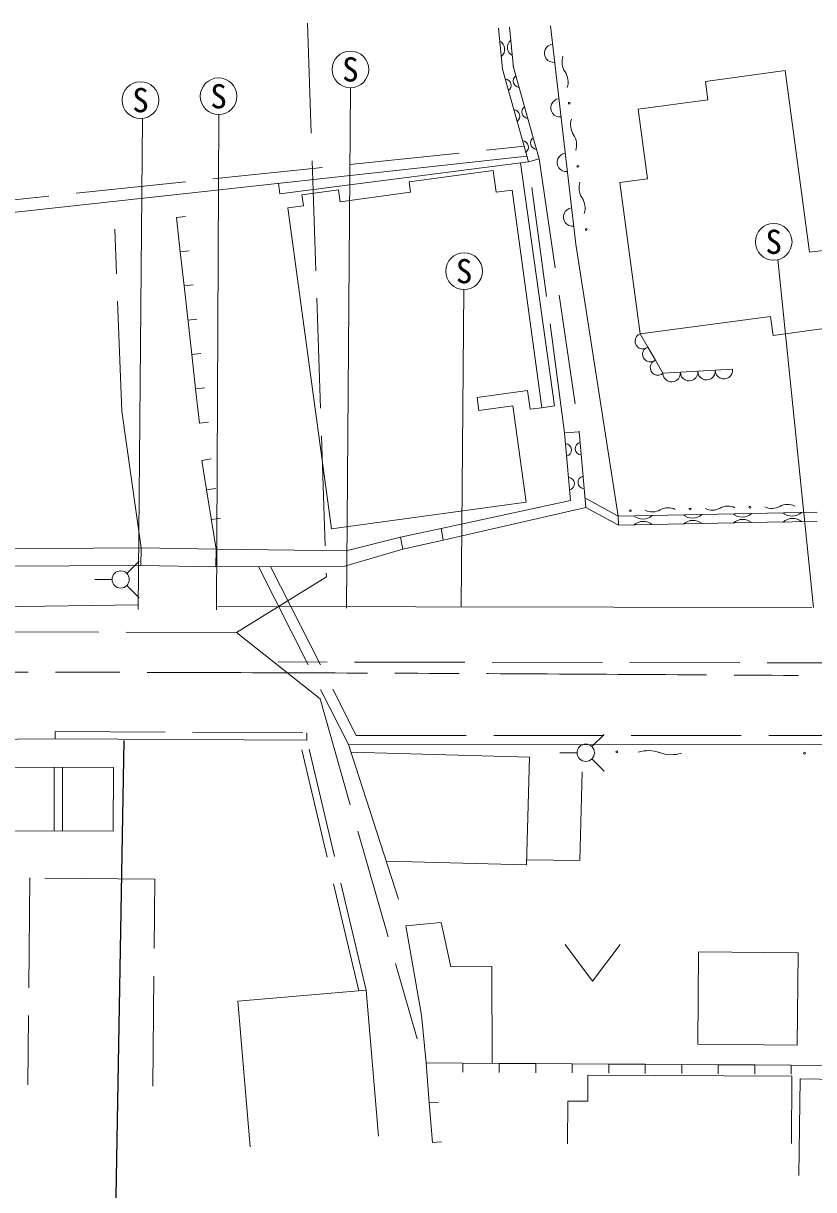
# Model space of a CAD drawing. Units: millimetres at full size, sheet at 1:1000; details may follow other scales. Extents: x 40000 to 680000, y 20000 to 380000.
# Drawn here: x 403590 to 446686, y 259910 to 323505 of the extents above; entities that cross this region are included whole.
import ezdxf
from ezdxf.enums import TextEntityAlignment as Align

# ---------------------------------------------------------------- set-up
doc = ezdxf.new("R2010")
doc.units = ezdxf.units.MM
doc.header["$LTSCALE"] = 1000
doc.linetypes.add('CHAIN', pattern=[18.5, 12, -1.5, 3.5, -1.5])
doc.linetypes.add('DASHED', pattern=[7.5, 6, -1.5])
for name, color, linetype, lineweight in [('M-BGD', 7, 'Continuous', 13), ('M-BGD-EXST', 7, 'Continuous', 13), ('M-BMK', 2, 'CHAIN', 13), ('M-STR-STRC', 7, 'Continuous', 25)]:
    doc.layers.add(name, color=color, linetype=linetype, lineweight=lineweight)
doc.styles.add('ＭＳ ゴシック', font='')
doc.styles.get('ＭＳ ゴシック').set_extended_font_data('MS Gothic')

msp = doc.modelspace()

# ---------------------------------------------------------------- linework, layer by layer
at = {"layer": 'M-BGD'}
for p, q in [((429722, 321013), (429502, 323236)), ((430319, 321072), (430099, 323295)), ((432334, 323363), (432679, 320386)), ((430771, 319486), (430300, 321174)), ((430193, 319324), (429722, 321013)), ((440784, 320341), (445136, 320924)), ((446463, 311025), (445136, 320924)), ((432679, 320386), (433023, 317409)), ((440918, 319340), (440784, 320341)), ((430664, 317636), (430193, 319324)), ((431242, 317797), (430771, 319486)), ((437108, 318829), (440918, 319340)), ((437619, 315020), (437108, 318829)), ((431135, 315947), (430664, 317636)), ((431713, 316108), (431242, 317797)), ((433023, 317409), (433712, 311455)), ((431135, 315947), (431713, 316108)), ((417573, 314209), (431135, 315947)), ((429211, 315480), (424633, 314854)), ((429373, 314294), (429211, 315480)), ((430705, 315892), (432563, 302643)), ((424708, 314304), (424633, 314854)), ((436122, 314819), (437619, 315020)), ((436122, 314819), (437228, 306570)), ((417573, 314209), (417510, 314785)), ((420780, 314435), (418778, 314161)), ((418861, 313553), (418778, 314161)), ((420869, 313780), (420780, 314435)), ((424708, 314304), (420869, 313780)), ((430237, 314412), (429373, 314294)), ((430237, 314412), (431858, 302546)), ((418861, 313553), (418008, 313436)), ((411934, 312920), (412431, 312976)), ((412144, 311052), (411934, 312920)), ((420398, 295939), (418008, 313436)), ((412641, 311107), (412144, 311052)), ((412353, 309183), (412144, 311052)), ((436030, 296634), (433712, 311455)), ((446463, 311025), (447228, 311127)), ((412850, 309239), (412353, 309183)), ((412773, 305447), (412353, 309183)), ((413060, 307371), (412563, 307315)), ((444335, 307523), (437228, 306570)), ((444473, 306492), (444335, 307523)), ((437228, 306570), (437641, 305854)), ((447790, 306937), (444473, 306492)), ((413270, 305502), (412773, 305447)), ((412982, 303578), (412773, 305447)), ((437641, 305854), (438055, 305139)), ((438055, 305139), (438468, 304423)), ((441312, 304586), (442261, 304640)), ((438468, 304423), (440364, 304532)), ((440364, 304532), (441312, 304586)), ((413479, 303634), (412982, 303578)), ((413192, 301710), (412982, 303578)), ((431084, 303487), (428329, 303111)), ((431224, 302460), (431084, 303487)), ((428329, 303111), (428428, 302386)), ((410007, 294913), (408953, 302357)), ((430290, 302640), (428428, 302386)), ((431007, 297388), (430290, 302640)), ((431858, 302546), (431224, 302460)), ((431858, 302546), (432563, 302643)), ((413689, 301766), (413192, 301710)), ((433105, 301169), (433902, 301237)), ((433262, 299332), (433105, 301169)), ((434059, 299400), (433902, 301237)), ((413332, 299676), (413825, 299754)), ((413587, 298064), (413332, 299676)), ((433419, 297495), (433262, 299332)), ((434059, 299400), (434254, 297112)), ((414081, 298142), (413587, 298064)), ((414097, 294841), (413587, 298064)), ((420398, 295939), (431007, 297388)), ((426369, 295967), (433419, 297495)), ((426483, 295331), (434254, 297112)), ((414336, 296531), (413842, 296452)), ((436030, 296634), (444165, 296797)), ((436040, 296134), (436030, 296634)), ((444165, 296797), (446876, 296851)), ((426369, 295967), (426483, 295333)), ((436040, 296134), (438751, 296188)), ((438751, 296188), (441463, 296243)), ((441463, 296243), (444175, 296297)), ((444175, 296297), (446886, 296351)), ((424283, 294827), (424164, 295489)), ((392882, 294773), (410007, 294913)), ((410007, 294913), (409990, 293944)), ((414080, 293871), (414097, 294841)), ((421128, 293898), (424283, 294827)), ((392892, 293859), (409990, 293944)), ((414080, 293871), (421128, 293898)), ((380942, 291387), (409862, 291805)), ((414201, 291704), (446583, 291661)), ((405320, 284500), (405323, 284900)), ((405320, 284500), (419055, 284415)), ((419055, 284415), (419057, 284815)), ((421321, 284178), (424054, 275758)), ((421458, 283757), (431189, 283489)), ((408503, 282931), (387977, 283008)), ((431189, 283489), (431028, 277620)), ((405264, 279472), (405277, 282943)), ((405719, 279470), (405732, 282942)), ((408490, 279460), (408503, 282931)), ((408490, 279460), (402581, 279482)), ((431028, 277620), (423381, 277830)), ((440412, 272871), (440364, 267841)), ((445832, 272819), (440412, 272871)), ((445783, 267789), (445832, 272819)), ((415293, 270196), (422289, 270784)), ((422289, 270784), (422957, 262832)), ((415293, 270196), (415961, 262244)), ((440364, 267841), (445783, 267789)), ((425728, 264649), (425562, 266820)), ((425562, 266820), (429543, 266796)), ((427549, 266308), (427552, 266808)), ((429540, 266296), (429543, 266796)), ((429543, 266796), (431533, 266784)), ((431530, 266284), (431533, 266784)), ((431533, 266784), (435514, 266761)), ((433520, 266272), (433523, 266772)), ((435511, 266261), (435514, 266761)), ((435514, 266761), (437504, 266749)), ((437501, 266249), (437504, 266749)), ((437504, 266749), (441485, 266725)), ((439491, 266237), (439494, 266737)), ((441482, 266225), (441485, 266725)), ((441485, 266725), (443475, 266713)), ((443472, 266213), (443475, 266713)), ((443475, 266713), (445465, 266701)), ((445462, 266201), (445465, 266701)), ((445465, 266701), (447456, 266689)), ((434370, 266160), (434363, 264737)), ((445490, 266101), (434370, 266160)), ((445470, 262431), (445490, 266101)), ((445954, 265955), (445876, 260676)), ((452704, 265856), (445954, 265955)), ((426227, 264687), (425728, 264649)), ((425895, 262477), (425728, 264649)), ((433267, 262400), (433279, 264743)), ((433279, 264743), (434363, 264737)), ((426393, 262515), (425895, 262477))]:
    msp.add_line(p, q, dxfattribs=at)
at = {"layer": 'M-BGD', "linetype": 'DASHED'}
for p, q in [((431713, 316108), (433902, 301237)), ((433105, 301169), (431135, 315947)), ((408953, 302357), (408581, 312273)), ((436030, 296634), (434210, 297631)), ((434254, 297112), (436040, 296134)), ((424164, 295489), (426369, 295967)), ((424283, 294827), (426483, 295331)), ((414097, 294841), (410007, 294913)), ((409990, 293944), (414080, 293871)), ((416405, 293880), (421321, 284178)), ((417076, 293883), (421740, 284678)), ((577656, 288389), (417487, 288685)), ((405323, 284900), (419057, 284815)), ((421886, 270750), (418643, 284418)), ((422289, 270784), (419055, 284415)), ((403950, 276910), (403835, 265621)), ((410760, 276841), (403950, 276910)), ((410645, 265551), (410760, 276841))]:
    msp.add_line(p, q, dxfattribs=at)
for points in [[(419090, 323505), (420113, 293326), (415206, 290295), (419771, 286668), (425062, 268140)], [(387322, 294702), (387268, 301903), (391657, 302027), (391551, 312671), (430895, 316806)], [(415206, 290295), (380499, 290395), (218363, 284822), (214534, 316575)], [(421740, 284678), (474197, 284665), (505253, 284530)]]:
    msp.add_lwpolyline(points, dxfattribs=at)
at = {"layer": 'M-BGD'}
for points in [[(375064, 294234), (387849, 294722), (387811, 301034), (392124, 301139), (392210, 312012), (431045, 316269)], [(414097, 294841), (421195, 294750), (424164, 295489)], [(383326, 283895), (392893, 284384), (405320, 284500)], [(421321, 284178), (474196, 284165), (505251, 284030), (541379, 283940)], [(434062, 282701), (433931, 277856), (431035, 277902)], [(425562, 266820), (425297, 269420), (424442, 274299), (426375, 274483), (426901, 272063), (429137, 272077), (429150, 266799)]]:
    msp.add_lwpolyline(points, dxfattribs=at)
for centre in [(433361, 319144), (433825, 315707), (434288, 312270), (439950, 297024), (443209, 297117), (436692, 296932), (435948, 283786), (446193, 283712)]:
    msp.add_circle(centre, 50, dxfattribs=at)
for centre, radius, start, end in [((429343, 322088), 496, 308.86551, 62.44306), ((430478, 322201), 495, 128.61093, 242.6975), ((432506, 321874), 500, 96.53576, 276.66162), ((433953, 321411), 990, 161.70288, 213.65907), ((430656, 320356), 348, 126.18476, 264.97321), ((432305, 320314), 990, 341.70481, 33.65844), ((429840, 320128), 349, 306.46878, 84.68966), ((432850, 318897), 500, 96.53653, 276.66212), ((430311, 318440), 349, 306.47132, 84.68666), ((431126, 318667), 348, 126.18476, 264.97321), ((434417, 317974), 990, 161.70481, 213.65844), ((432769, 316877), 990, 341.70288, 33.65907), ((430781, 316751), 349, 306.46902, 84.68895), ((431597, 316979), 348, 126.18453, 264.97392), ((433195, 315920), 500, 96.5369, 276.66048), ((434880, 314537), 990, 161.70288, 213.65907), ((433232, 313440), 990, 341.70481, 33.65844), ((433539, 312943), 500, 96.5369, 276.66048), ((437366, 306173), 421, 109.17125, 310.8541), ((437779, 305457), 421, 109.17129, 310.85475), ((438193, 304741), 421, 109.17125, 310.8541), ((441788, 304589), 476, 180.32864, 6.24394), ((438944, 304425), 476, 180.32864, 6.24394), ((439892, 304480), 476, 180.3287, 6.24387), ((440840, 304534), 476, 180.32804, 6.2434), ((433138, 300239), 346, 282.62991, 87.1262), ((434026, 300315), 346, 102.32585, 267.43026), ((433295, 298402), 346, 282.62718, 87.12907), ((434183, 298478), 346, 102.32589, 267.42855), ((438751, 296210), 880, 64.05153, 119.20842), ((441150, 297839), 880, 244.05153, 299.20842), ((442009, 296302), 880, 64.05153, 119.20842), ((444409, 297932), 880, 244.05153, 299.20842), ((445267, 296395), 880, 64.05187, 119.2067), ((437363, 297243), 770, 230.24596, 312.04883), ((437892, 297746), 880, 244.05126, 299.20872), ((440074, 297297), 770, 230.24435, 312.05043), ((440108, 295629), 773, 50.44369, 131.85111), ((442786, 297351), 770, 230.24401, 312.05079), ((442819, 295684), 773, 50.44373, 131.85107), ((445498, 297406), 770, 230.24558, 312.05035), ((445531, 295738), 773, 50.44531, 131.85063), ((437396, 295575), 773, 50.44369, 131.85111), ((437677, 282070), 1779, 69.50005, 108.10017), ((438923, 285404), 1779, 249.50005, 288.10017)]:
    msp.add_arc(centre, radius, start, end, dxfattribs=at)
at = {"layer": 'M-BGD-EXST'}
for p, q in [((421433, 319993), (421211, 291623)), ((409860, 291543), (410088, 318324)), ((414253, 318528), (414116, 291520)), ((444737, 310619), (446686, 291658)), ((427459, 291709), (427604, 308990)), ((409232, 293514), (409899, 294180)), ((408427, 293180), (407484, 293180)), ((409232, 292847), (409899, 292180)), ((434592, 284067), (435259, 284734)), ((433787, 283734), (432845, 283734)), ((434592, 283400), (435259, 282734)), ((433134, 273280), (434634, 271280)), ((434634, 271280), (436134, 273280))]:
    msp.add_line(p, q, dxfattribs=at)
for centre, radius in [((421426, 320993), 1000), ((414238, 319528), 1000), ((409981, 319318), 1000), ((444506, 311592), 1000), ((427625, 309990), 1000), ((408899, 293180), 471), ((434259, 283734), 471)]:
    msp.add_circle(centre, radius, dxfattribs=at)
at = {"layer": 'M-BMK'}
msp.add_arc((388686, -7897784), 8185929, 89.37591, 89.95227, dxfattribs=at)
at = {"layer": 'M-STR-STRC'}
msp.add_line((409076, 284406), (408338, 243405), dxfattribs=at)

# ---------------------------------------------------------------- texts
at = {"layer": 'M-BGD-EXST', "style": 'ＭＳ ゴシック'}
for p in [(421426, 320993), (409981, 319318), (414238, 319528), (444506, 311592), (427625, 309990)]:
    msp.add_text('S', height=1320, dxfattribs=at).set_placement(p, align=Align.MIDDLE_CENTER)

doc.saveas('drawing.dxf')
